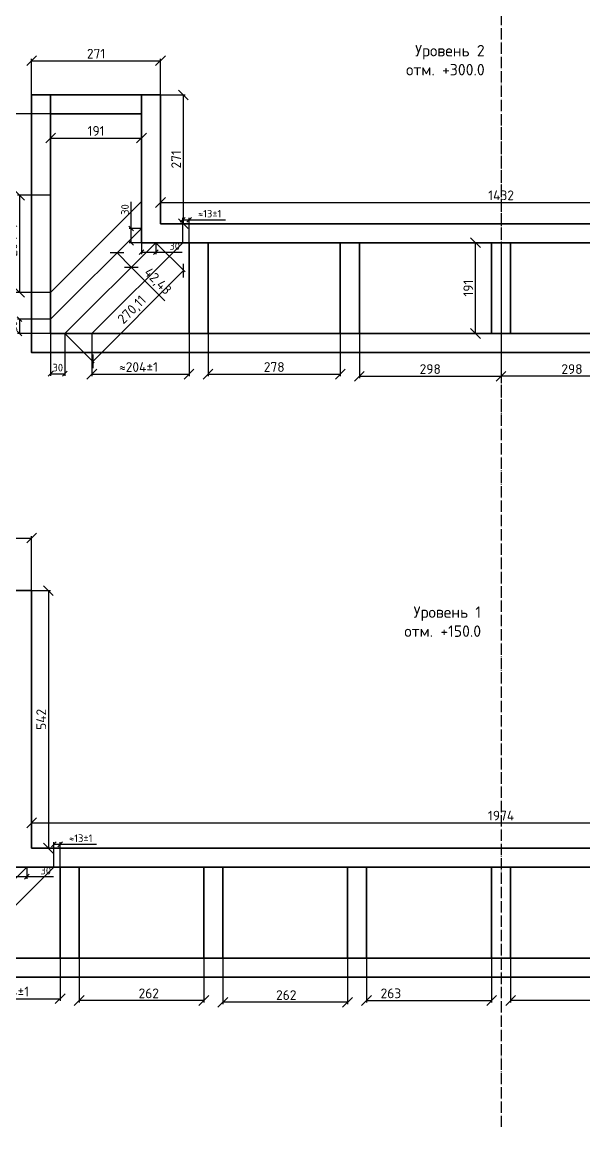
# Model space of a CAD drawing. Header units: millimetres. Extents: x 63961 to 279437, y 165795 to 374915.
# Drawn here: x 123881 to 125062, y 171298 to 173622 of the extents above; entities that cross this region are included whole.
import ezdxf

# ---------------------------------------------------------------- set-up
doc = ezdxf.new("R2010")
doc.units = ezdxf.units.MM
doc.linetypes.add('ACAD_ISO03W100', pattern=[30, 12, -18])
doc.linetypes.add('ACAD_ISO04W100', pattern=[30, 24, -3, 0, -3])
doc.layers.add('Оси', color=120, linetype='ACAD_ISO04W100')
doc.layers.add('Ступень СМ305 Невидимая', color=52, linetype='ACAD_ISO03W100')
doc.layers.add('Профиль 40x40', color=220, linetype='Continuous', lineweight=35)
doc.layers.add('Размеры', color=150, linetype='Continuous', lineweight=0)
doc.styles.get("Standard").update_dxf_attribs({"font": 'isocpeur.ttf'})
doc.dimstyles.new('Копия Аннотативный', dxfattribs={"dimscale": 0, "dimtxt": 20.5, "dimasz": 20.5, "dimexe": 4.25, "dimexo": 0.625, "dimgap": 4.625, "dimtad": 1, "dimtxsty": 'Standard', "dimblk": 'OBLIQUE', "dimcen": 20.5, "dimclrd": 256, "dimclrt": 256, "dimadec": 0, "dimazin": 0, "dimtfac": 1, "dimtmove": 0, "dimatfit": 3, "dimfxl": 1, "dimtfillclr": 4, "dimarcsym": 0})

# ---------------------------------------------------------------- blocks, each defined once
blk = doc.blocks.new('_Oblique')
at = {"color": 0, "linetype": 'ByBlock', "lineweight": -2}
blk.add_line((-0.5, -0.5), (0.5, 0.5), dxfattribs=at)
blk = doc.blocks.new('*D362')
at = {"layer": 'Defpoints', "color": 0, "transparency": 16777216}
for p in [(123901.1, 172536.7), (123630.1, 172426.2), (123901.1, 172426.2)]:
    blk.add_point(p, dxfattribs=at)
at = {"layer": 'Размеры', "color": 0, "lineweight": -2, "transparency": 16777216}
for p, q in [((123630.1, 172426.8), (123630.1, 172540.9)), ((123901.1, 172426.8), (123901.1, 172540.9))]:
    blk.add_line(p, q, dxfattribs=at)
at = {"layer": 'Размеры', "lineweight": -2, "transparency": 16777216}
blk.add_line((123630.1, 172536.7), (123901.1, 172536.7), dxfattribs=at)
at = {"layer": 'Размеры', "lineweight": -2, "transparency": 16777216, "xscale": 20.5, "yscale": 20.5, "zscale": 20.5, "rotation": 180}
blk.add_blockref('_Oblique', (123630.1, 172536.7), dxfattribs=at)
at = {"layer": 'Размеры', "lineweight": -2, "transparency": 16777216, "xscale": 20.5, "yscale": 20.5, "zscale": 20.5}
blk.add_blockref('_Oblique', (123901.1, 172536.7), dxfattribs=at)
at = {"layer": 'Размеры', "transparency": 16777216, "insert": (123765.6, 172551.6), "char_height": 20.5, "attachment_point": 5}
blk.add_mtext('271', dxfattribs=at)
blk = doc.blocks.new('*D363')
at = {"layer": 'Defpoints', "color": 0, "transparency": 16777216}
for p in [(123630.1, 172426.2), (123543.2, 171653.2), (124888.1, 171653.2)]:
    blk.add_point(p, dxfattribs=at)
at = {"layer": 'Размеры', "color": 0, "lineweight": -2, "transparency": 16777216}
for p, q in [((123629.5, 172426.2), (123539, 172426.2)), ((124887.5, 171653.2), (123539, 171653.2))]:
    blk.add_line(p, q, dxfattribs=at)
at = {"layer": 'Размеры', "lineweight": -2, "transparency": 16777216}
blk.add_line((123543.2, 172426.2), (123543.2, 171653.2), dxfattribs=at)
at = {"layer": 'Размеры', "lineweight": -2, "transparency": 16777216, "xscale": 20.5, "yscale": 20.5, "zscale": 20.5}
for p, rotation in [((123543.2, 172426.2), 90), ((123543.2, 171653.2), 270)]:
    blk.add_blockref('_Oblique', p, dxfattribs=dict(at, rotation=rotation))
at = {"layer": 'Размеры', "transparency": 16777216, "insert": (123528.1, 172039.7), "char_height": 20.5, "attachment_point": 5, "rotation": 90}
blk.add_mtext('773', dxfattribs=at)
blk = doc.blocks.new('*D364')
at = {"layer": 'Defpoints', "color": 0, "transparency": 16777216}
for p in [(124605.1, 171653.2), (124868.1, 171653.2), (124868.1, 171563.8)]:
    blk.add_point(p, dxfattribs=at)
at = {"layer": 'Размеры', "color": 0, "lineweight": -2, "transparency": 16777216}
for p, q in [((124605.1, 171652.6), (124605.1, 171559.6)), ((124868.1, 171652.6), (124868.1, 171559.6))]:
    blk.add_line(p, q, dxfattribs=at)
at = {"layer": 'Размеры', "lineweight": -2, "transparency": 16777216}
blk.add_line((124605.1, 171563.8), (124868.1, 171563.8), dxfattribs=at)
at = {"layer": 'Размеры', "lineweight": -2, "transparency": 16777216, "xscale": 20.5, "yscale": 20.5, "zscale": 20.5, "rotation": 180}
blk.add_blockref('_Oblique', (124605.1, 171563.8), dxfattribs=at)
at = {"layer": 'Размеры', "lineweight": -2, "transparency": 16777216, "xscale": 20.5, "yscale": 20.5, "zscale": 20.5}
blk.add_blockref('_Oblique', (124868.1, 171563.8), dxfattribs=at)
at = {"layer": 'Размеры', "transparency": 16777216, "insert": (124656.4, 171578.9), "char_height": 20.5, "attachment_point": 5}
blk.add_mtext('263', dxfattribs=at)
blk = doc.blocks.new('*D365')
at = {"layer": 'Defpoints', "color": 0, "transparency": 16777216}
for p in [(124303.1, 171653.2), (124565.1, 171653.2), (124303.1, 171560.1)]:
    blk.add_point(p, dxfattribs=at)
at = {"layer": 'Размеры', "color": 0, "lineweight": -2, "transparency": 16777216}
for p, q in [((124303.1, 171652.6), (124303.1, 171555.8)), ((124565.1, 171652.6), (124565.1, 171555.8))]:
    blk.add_line(p, q, dxfattribs=at)
at = {"layer": 'Размеры', "lineweight": -2, "transparency": 16777216}
blk.add_line((124565.1, 171560.1), (124303.1, 171560.1), dxfattribs=at)
at = {"layer": 'Размеры', "lineweight": -2, "transparency": 16777216, "xscale": 20.5, "yscale": 20.5, "zscale": 20.5, "rotation": 180}
blk.add_blockref('_Oblique', (124303.1, 171560.1), dxfattribs=at)
at = {"layer": 'Размеры', "lineweight": -2, "transparency": 16777216, "xscale": 20.5, "yscale": 20.5, "zscale": 20.5}
blk.add_blockref('_Oblique', (124565.1, 171560.1), dxfattribs=at)
at = {"layer": 'Размеры', "transparency": 16777216, "insert": (124436.4, 171575.2), "char_height": 20.5, "attachment_point": 5}
blk.add_mtext('262', dxfattribs=at)
blk = doc.blocks.new('*D366')
at = {"layer": 'Defpoints', "color": 0, "transparency": 16777216}
for p in [(124001.1, 171653.2), (124263.1, 171653.2), (124001.1, 171563.8)]:
    blk.add_point(p, dxfattribs=at)
at = {"layer": 'Размеры', "color": 0, "lineweight": -2, "transparency": 16777216}
for p, q in [((124001.1, 171652.6), (124001.1, 171559.6)), ((124263.1, 171652.6), (124263.1, 171559.6))]:
    blk.add_line(p, q, dxfattribs=at)
at = {"layer": 'Размеры', "lineweight": -2, "transparency": 16777216}
blk.add_line((124263.1, 171563.8), (124001.1, 171563.8), dxfattribs=at)
at = {"layer": 'Размеры', "lineweight": -2, "transparency": 16777216, "xscale": 20.5, "yscale": 20.5, "zscale": 20.5, "rotation": 180}
blk.add_blockref('_Oblique', (124001.1, 171563.8), dxfattribs=at)
at = {"layer": 'Размеры', "lineweight": -2, "transparency": 16777216, "xscale": 20.5, "yscale": 20.5, "zscale": 20.5}
blk.add_blockref('_Oblique', (124263.1, 171563.8), dxfattribs=at)
at = {"layer": 'Размеры', "transparency": 16777216, "insert": (124147.4, 171578.9), "char_height": 20.5, "attachment_point": 5}
blk.add_mtext('262', dxfattribs=at)
blk = doc.blocks.new('*D371')
at = {"layer": 'Defpoints', "color": 0, "transparency": 16777216}
for p in [(123961.1, 171892.4), (123947.7, 171844.2), (123961.1, 171844.2)]:
    blk.add_point(p, dxfattribs=at)
at = {"layer": 'Размеры', "color": 0, "lineweight": -2, "transparency": 16777216}
for p, q in [((123947.7, 171844.8), (123947.7, 171896.6)), ((123961.1, 171844.8), (123961.1, 171896.6))]:
    blk.add_line(p, q, dxfattribs=at)
at = {"layer": 'Размеры', "lineweight": -2, "transparency": 16777216}
for p, q in [((123947.7, 171892.4), (123961.1, 171892.4)), ((123961.1, 171892.4), (124037.5, 171892.4))]:
    blk.add_line(p, q, dxfattribs=at)
at = {"layer": 'Размеры', "lineweight": -2, "transparency": 16777216, "xscale": 10, "yscale": 10, "zscale": 10, "rotation": 180}
blk.add_blockref('_Oblique', (123947.7, 171892.4), dxfattribs=at)
at = {"layer": 'Размеры', "lineweight": -2, "transparency": 16777216, "xscale": 10, "yscale": 10, "zscale": 10}
blk.add_blockref('_Oblique', (123961.1, 171892.4), dxfattribs=at)
at = {"layer": 'Размеры', "transparency": 16777216, "insert": (124004.3, 171905.2), "char_height": 16, "attachment_point": 5}
blk.add_mtext('≈13%%P1', dxfattribs=at)
blk = doc.blocks.new('*D372')
at = {"layer": 'Defpoints', "color": 0, "transparency": 16777216}
for p in [(123756.7, 171653.2), (123961.1, 171653.2), (123961.1, 171567.6)]:
    blk.add_point(p, dxfattribs=at)
at = {"layer": 'Размеры', "color": 0, "lineweight": -2, "transparency": 16777216}
for p, q in [((123756.7, 171652.6), (123756.7, 171563.3)), ((123961.1, 171652.6), (123961.1, 171563.3))]:
    blk.add_line(p, q, dxfattribs=at)
at = {"layer": 'Размеры', "lineweight": -2, "transparency": 16777216}
blk.add_line((123756.7, 171567.6), (123961.1, 171567.6), dxfattribs=at)
at = {"layer": 'Размеры', "lineweight": -2, "transparency": 16777216, "xscale": 20.5, "yscale": 20.5, "zscale": 20.5, "rotation": 180}
blk.add_blockref('_Oblique', (123756.7, 171567.6), dxfattribs=at)
at = {"layer": 'Размеры', "lineweight": -2, "transparency": 16777216, "xscale": 20.5, "yscale": 20.5, "zscale": 20.5}
blk.add_blockref('_Oblique', (123961.1, 171567.6), dxfattribs=at)
at = {"layer": 'Размеры', "transparency": 16777216, "insert": (123854.8, 171582.7), "char_height": 20.5, "attachment_point": 5}
blk.add_mtext('≈204%%P1', dxfattribs=at)
blk = doc.blocks.new('*D373')
at = {"layer": 'Defpoints', "color": 0, "transparency": 16777216}
for p in [(123861.1, 171844.2), (123891.1, 171844.2), (123891.1, 171824.4)]:
    blk.add_point(p, dxfattribs=at)
at = {"layer": 'Размеры', "color": 0, "lineweight": -2, "transparency": 16777216}
for p, q in [((123861.1, 171843.6), (123861.1, 171820.1)), ((123891.1, 171843.6), (123891.1, 171820.1))]:
    blk.add_line(p, q, dxfattribs=at)
at = {"layer": 'Размеры', "lineweight": -2, "transparency": 16777216}
for p, q in [((123861.1, 171824.4), (123891.1, 171824.4)), ((123891.1, 171824.4), (123946.9, 171824.4))]:
    blk.add_line(p, q, dxfattribs=at)
at = {"layer": 'Размеры', "lineweight": -2, "transparency": 16777216, "xscale": 10, "yscale": 10, "zscale": 10, "rotation": 180}
blk.add_blockref('_Oblique', (123861.1, 171824.4), dxfattribs=at)
at = {"layer": 'Размеры', "lineweight": -2, "transparency": 16777216, "xscale": 10, "yscale": 10, "zscale": 10}
blk.add_blockref('_Oblique', (123891.1, 171824.4), dxfattribs=at)
at = {"layer": 'Размеры', "transparency": 16777216, "insert": (123930.9, 171837.2), "char_height": 16, "attachment_point": 5}
blk.add_mtext('30', dxfattribs=at)
blk = doc.blocks.new('*D375')
at = {"layer": 'Defpoints', "color": 0, "transparency": 16777216}
for p in [(123901.1, 172426.2), (123901.1, 171884.2), (123936.4, 171884.2)]:
    blk.add_point(p, dxfattribs=at)
at = {"layer": 'Размеры', "color": 0, "lineweight": -2, "transparency": 16777216}
for p, q in [((123901.7, 172426.2), (123940.6, 172426.2)), ((123901.7, 171884.2), (123940.6, 171884.2))]:
    blk.add_line(p, q, dxfattribs=at)
at = {"layer": 'Размеры', "lineweight": -2, "transparency": 16777216}
blk.add_line((123936.4, 172426.2), (123936.4, 171884.2), dxfattribs=at)
at = {"layer": 'Размеры', "lineweight": -2, "transparency": 16777216, "xscale": 20.5, "yscale": 20.5, "zscale": 20.5}
for p, rotation in [((123936.4, 172426.2), 90), ((123936.4, 171884.2), 270)]:
    blk.add_blockref('_Oblique', p, dxfattribs=dict(at, rotation=rotation))
at = {"layer": 'Размеры', "transparency": 16777216, "insert": (123921.3, 172155.2), "char_height": 20.5, "attachment_point": 5, "rotation": 90}
blk.add_mtext('542', dxfattribs=at)
blk = doc.blocks.new('*D378')
at = {"layer": 'Defpoints', "color": 0, "transparency": 16777216}
for p in [(124172.1, 173540.6), (123901.1, 173468.9), (124172.1, 173468.9)]:
    blk.add_point(p, dxfattribs=at)
at = {"layer": 'Размеры', "color": 0, "lineweight": -2, "transparency": 16777216}
for p, q in [((123901.1, 173469.6), (123901.1, 173544.9)), ((124172.1, 173469.6), (124172.1, 173544.9))]:
    blk.add_line(p, q, dxfattribs=at)
at = {"layer": 'Размеры', "lineweight": -2, "transparency": 16777216}
blk.add_line((123901.1, 173540.6), (124172.1, 173540.6), dxfattribs=at)
at = {"layer": 'Размеры', "lineweight": -2, "transparency": 16777216, "xscale": 20.5, "yscale": 20.5, "zscale": 20.5, "rotation": 180}
blk.add_blockref('_Oblique', (123901.1, 173540.6), dxfattribs=at)
at = {"layer": 'Размеры', "lineweight": -2, "transparency": 16777216, "xscale": 20.5, "yscale": 20.5, "zscale": 20.5}
blk.add_blockref('_Oblique', (124172.1, 173540.6), dxfattribs=at)
at = {"layer": 'Размеры', "transparency": 16777216, "insert": (124036.6, 173555.5), "char_height": 20.5, "attachment_point": 5}
blk.add_mtext('271', dxfattribs=at)
blk = doc.blocks.new('*D379')
at = {"layer": 'Defpoints', "color": 0, "transparency": 16777216}
for p in [(124172.1, 173468.9), (124172.1, 173197.9), (124219.9, 173197.9)]:
    blk.add_point(p, dxfattribs=at)
at = {"layer": 'Размеры', "color": 0, "lineweight": -2, "transparency": 16777216}
for p, q in [((124172.7, 173468.9), (124224.1, 173468.9)), ((124172.7, 173197.9), (124224.1, 173197.9))]:
    blk.add_line(p, q, dxfattribs=at)
at = {"layer": 'Размеры', "lineweight": -2, "transparency": 16777216}
blk.add_line((124219.9, 173468.9), (124219.9, 173197.9), dxfattribs=at)
at = {"layer": 'Размеры', "lineweight": -2, "transparency": 16777216, "xscale": 20.5, "yscale": 20.5, "zscale": 20.5}
for p, rotation in [((124219.9, 173468.9), 90), ((124219.9, 173197.9), 270)]:
    blk.add_blockref('_Oblique', p, dxfattribs=dict(at, rotation=rotation))
at = {"layer": 'Размеры', "transparency": 16777216, "insert": (124205, 173333.4), "char_height": 20.5, "attachment_point": 5, "rotation": 90}
blk.add_mtext('271', dxfattribs=at)
blk = doc.blocks.new('*D380')
at = {"layer": 'Defpoints', "color": 0, "transparency": 16777216}
for p in [(123941.1, 173257.9), (123875.7, 173053.5), (123941.1, 173053.5)]:
    blk.add_point(p, dxfattribs=at)
at = {"layer": 'Размеры', "color": 0, "lineweight": -2, "transparency": 16777216}
for p, q in [((123940.5, 173257.9), (123871.5, 173257.9)), ((123940.5, 173053.5), (123871.5, 173053.5))]:
    blk.add_line(p, q, dxfattribs=at)
at = {"layer": 'Размеры', "lineweight": -2, "transparency": 16777216}
blk.add_line((123875.7, 173257.9), (123875.7, 173053.5), dxfattribs=at)
at = {"layer": 'Размеры', "lineweight": -2, "transparency": 16777216, "xscale": 20.5, "yscale": 20.5, "zscale": 20.5}
for p, rotation in [((123875.7, 173257.9), 90), ((123875.7, 173053.5), 270)]:
    blk.add_blockref('_Oblique', p, dxfattribs=dict(at, rotation=rotation))
at = {"layer": 'Размеры', "transparency": 16777216, "insert": (123860.6, 173155.7), "char_height": 20.5, "attachment_point": 5, "rotation": 90}
blk.add_mtext('≈204%%P1', dxfattribs=at)
blk = doc.blocks.new('*D381')
at = {"layer": 'Defpoints', "color": 0, "transparency": 16777216}
for p in [(124232.1, 173206.1), (124218.7, 173157.9), (124232.1, 173157.9)]:
    blk.add_point(p, dxfattribs=at)
at = {"layer": 'Размеры', "color": 0, "lineweight": -2, "transparency": 16777216}
for p, q in [((124218.7, 173158.6), (124218.7, 173210.3)), ((124232.1, 173158.6), (124232.1, 173210.3))]:
    blk.add_line(p, q, dxfattribs=at)
at = {"layer": 'Размеры', "lineweight": -2, "transparency": 16777216}
for p, q in [((124218.7, 173206.1), (124232.1, 173206.1)), ((124232.1, 173206.1), (124308.5, 173206.1))]:
    blk.add_line(p, q, dxfattribs=at)
at = {"layer": 'Размеры', "lineweight": -2, "transparency": 16777216, "xscale": 10, "yscale": 10, "zscale": 10, "rotation": 180}
blk.add_blockref('_Oblique', (124218.7, 173206.1), dxfattribs=at)
at = {"layer": 'Размеры', "lineweight": -2, "transparency": 16777216, "xscale": 10, "yscale": 10, "zscale": 10}
blk.add_blockref('_Oblique', (124232.1, 173206.1), dxfattribs=at)
at = {"layer": 'Размеры', "transparency": 16777216, "insert": (124275.3, 173218.9), "char_height": 16, "attachment_point": 5}
blk.add_mtext('≈13%%P1', dxfattribs=at)
blk = doc.blocks.new('*D382')
at = {"layer": 'Defpoints', "color": 0, "transparency": 16777216}
for p in [(124027.7, 172966.9), (124232.1, 172966.9), (124232.1, 172881.3)]:
    blk.add_point(p, dxfattribs=at)
at = {"layer": 'Размеры', "color": 0, "lineweight": -2, "transparency": 16777216}
for p, q in [((124027.7, 172966.3), (124027.7, 172877)), ((124232.1, 172966.3), (124232.1, 172877))]:
    blk.add_line(p, q, dxfattribs=at)
at = {"layer": 'Размеры', "lineweight": -2, "transparency": 16777216}
blk.add_line((124027.7, 172881.3), (124232.1, 172881.3), dxfattribs=at)
at = {"layer": 'Размеры', "lineweight": -2, "transparency": 16777216, "xscale": 20.5, "yscale": 20.5, "zscale": 20.5, "rotation": 180}
blk.add_blockref('_Oblique', (124027.7, 172881.3), dxfattribs=at)
at = {"layer": 'Размеры', "lineweight": -2, "transparency": 16777216, "xscale": 20.5, "yscale": 20.5, "zscale": 20.5}
blk.add_blockref('_Oblique', (124232.1, 172881.3), dxfattribs=at)
at = {"layer": 'Размеры', "transparency": 16777216, "insert": (124125.8, 172896.4), "char_height": 20.5, "attachment_point": 5}
blk.add_mtext('≈204%%P1', dxfattribs=at)
blk = doc.blocks.new('*D383')
at = {"layer": 'Defpoints', "color": 0, "transparency": 16777216}
for p in [(124132.1, 173157.9), (124162.1, 173157.9), (124162.1, 173138.1)]:
    blk.add_point(p, dxfattribs=at)
at = {"layer": 'Размеры', "color": 0, "lineweight": -2, "transparency": 16777216}
for p, q in [((124132.1, 173157.3), (124132.1, 173133.8)), ((124162.1, 173157.3), (124162.1, 173133.8))]:
    blk.add_line(p, q, dxfattribs=at)
at = {"layer": 'Размеры', "lineweight": -2, "transparency": 16777216}
for p, q in [((124132.1, 173138.1), (124162.1, 173138.1)), ((124162.1, 173138.1), (124217.9, 173138.1))]:
    blk.add_line(p, q, dxfattribs=at)
at = {"layer": 'Размеры', "lineweight": -2, "transparency": 16777216, "xscale": 10, "yscale": 10, "zscale": 10, "rotation": 180}
blk.add_blockref('_Oblique', (124132.1, 173138.1), dxfattribs=at)
at = {"layer": 'Размеры', "lineweight": -2, "transparency": 16777216, "xscale": 10, "yscale": 10, "zscale": 10}
blk.add_blockref('_Oblique', (124162.1, 173138.1), dxfattribs=at)
at = {"layer": 'Размеры', "transparency": 16777216, "insert": (124201.9, 173150.9), "char_height": 16, "attachment_point": 5}
blk.add_mtext('30', dxfattribs=at)
blk = doc.blocks.new('*D384')
at = {"layer": 'Defpoints', "color": 0, "transparency": 16777216}
for p in [(124132.1, 173187.9), (124110.2, 173157.9), (124132.1, 173157.9)]:
    blk.add_point(p, dxfattribs=at)
at = {"layer": 'Размеры', "lineweight": -2, "transparency": 16777216}
for p, q in [((124110.2, 173187.9), (124110.2, 173243.7)), ((124110.2, 173157.9), (124110.2, 173187.9))]:
    blk.add_line(p, q, dxfattribs=at)
at = {"layer": 'Размеры', "color": 0, "lineweight": -2, "transparency": 16777216}
for p, q in [((124131.5, 173187.9), (124106, 173187.9)), ((124131.5, 173157.9), (124106, 173157.9))]:
    blk.add_line(p, q, dxfattribs=at)
at = {"layer": 'Размеры', "lineweight": -2, "transparency": 16777216, "xscale": 10, "yscale": 10, "zscale": 10}
for p, rotation in [((124110.2, 173187.9), 90), ((124110.2, 173157.9), 270)]:
    blk.add_blockref('_Oblique', p, dxfattribs=dict(at, rotation=rotation))
at = {"layer": 'Размеры', "transparency": 16777216, "insert": (124097.4, 173227.7), "char_height": 16, "attachment_point": 5, "rotation": 90}
blk.add_mtext('30', dxfattribs=at)
blk = doc.blocks.new('*D385')
at = {"layer": 'Defpoints', "color": 0, "transparency": 16777216}
for p in [(123941.1, 172996.9), (123875.6, 172966.9), (123941.1, 172966.9)]:
    blk.add_point(p, dxfattribs=at)
at = {"layer": 'Размеры', "color": 0, "lineweight": -2, "transparency": 16777216}
for p, q in [((123940.5, 172996.9), (123871.4, 172996.9)), ((123940.5, 172966.9), (123871.4, 172966.9))]:
    blk.add_line(p, q, dxfattribs=at)
at = {"layer": 'Размеры', "lineweight": -2, "transparency": 16777216}
blk.add_line((123875.6, 172996.9), (123875.6, 172966.9), dxfattribs=at)
at = {"layer": 'Размеры', "lineweight": -2, "transparency": 16777216, "xscale": 10, "yscale": 10, "zscale": 10}
for p, rotation in [((123875.6, 172996.9), 90), ((123875.6, 172966.9), 270)]:
    blk.add_blockref('_Oblique', p, dxfattribs=dict(at, rotation=rotation))
at = {"layer": 'Размеры', "transparency": 16777216, "insert": (123862.8, 172981.9), "char_height": 16, "attachment_point": 5, "rotation": 90}
blk.add_mtext('30', dxfattribs=at)
blk = doc.blocks.new('*D386')
at = {"layer": 'Defpoints', "color": 0, "transparency": 16777216}
for p in [(123941.1, 172966.9), (123971.1, 172966.9), (123971.1, 172882.4)]:
    blk.add_point(p, dxfattribs=at)
at = {"layer": 'Размеры', "color": 0, "lineweight": -2, "transparency": 16777216}
for p, q in [((123941.1, 172966.3), (123941.1, 172878.2)), ((123971.1, 172966.3), (123971.1, 172878.2))]:
    blk.add_line(p, q, dxfattribs=at)
at = {"layer": 'Размеры', "lineweight": -2, "transparency": 16777216}
blk.add_line((123941.1, 172882.4), (123971.1, 172882.4), dxfattribs=at)
at = {"layer": 'Размеры', "lineweight": -2, "transparency": 16777216, "xscale": 10, "yscale": 10, "zscale": 10, "rotation": 180}
blk.add_blockref('_Oblique', (123941.1, 172882.4), dxfattribs=at)
at = {"layer": 'Размеры', "lineweight": -2, "transparency": 16777216, "xscale": 10, "yscale": 10, "zscale": 10}
blk.add_blockref('_Oblique', (123971.1, 172882.4), dxfattribs=at)
at = {"layer": 'Размеры', "transparency": 16777216, "insert": (123956.1, 172895.2), "char_height": 16, "attachment_point": 5}
blk.add_mtext('30', dxfattribs=at)
blk = doc.blocks.new('*D387')
at = {"layer": 'Defpoints', "color": 0, "transparency": 16777216}
for p in [(123941.1, 173428.9), (123828.4, 173053.5), (123941.1, 173053.5)]:
    blk.add_point(p, dxfattribs=at)
at = {"layer": 'Размеры', "color": 0, "lineweight": -2, "transparency": 16777216}
for p, q in [((123940.5, 173428.9), (123824.2, 173428.9)), ((123940.5, 173053.5), (123824.2, 173053.5))]:
    blk.add_line(p, q, dxfattribs=at)
at = {"layer": 'Размеры', "lineweight": -2, "transparency": 16777216}
blk.add_line((123828.4, 173428.9), (123828.4, 173053.5), dxfattribs=at)
at = {"layer": 'Размеры', "lineweight": -2, "transparency": 16777216, "xscale": 20.5, "yscale": 20.5, "zscale": 20.5}
for p, rotation in [((123828.4, 173428.9), 90), ((123828.4, 173053.5), 270)]:
    blk.add_blockref('_Oblique', p, dxfattribs=dict(at, rotation=rotation))
at = {"layer": 'Размеры', "transparency": 16777216, "insert": (123813.3, 173241.2), "char_height": 20.5, "attachment_point": 5, "rotation": 90}
blk.add_mtext('≈375%%P1', dxfattribs=at)
blk = doc.blocks.new('*D388')
at = {"layer": 'Defpoints', "color": 0, "transparency": 16777216}
for p in [(123941.1, 173428.9), (124132.1, 173428.9), (124132.1, 173378)]:
    blk.add_point(p, dxfattribs=at)
at = {"layer": 'Размеры', "color": 0, "lineweight": -2, "transparency": 16777216}
for p, q in [((123941.1, 173428.3), (123941.1, 173373.7)), ((124132.1, 173428.3), (124132.1, 173373.7))]:
    blk.add_line(p, q, dxfattribs=at)
at = {"layer": 'Размеры', "lineweight": -2, "transparency": 16777216}
blk.add_line((123941.1, 173378), (124132.1, 173378), dxfattribs=at)
at = {"layer": 'Размеры', "lineweight": -2, "transparency": 16777216, "xscale": 20.5, "yscale": 20.5, "zscale": 20.5, "rotation": 180}
blk.add_blockref('_Oblique', (123941.1, 173378), dxfattribs=at)
at = {"layer": 'Размеры', "lineweight": -2, "transparency": 16777216, "xscale": 20.5, "yscale": 20.5, "zscale": 20.5}
blk.add_blockref('_Oblique', (124132.1, 173378), dxfattribs=at)
at = {"layer": 'Размеры', "transparency": 16777216, "insert": (124036.6, 173393.1), "char_height": 20.5, "attachment_point": 5}
blk.add_mtext('191', dxfattribs=at)
blk = doc.blocks.new('*D389')
at = {"layer": 'Defpoints', "color": 0, "transparency": 16777216}
for p in [(124272.1, 172966.9), (124550.1, 172966.9), (124550.1, 172881.3)]:
    blk.add_point(p, dxfattribs=at)
at = {"layer": 'Размеры', "color": 0, "lineweight": -2, "transparency": 16777216}
for p, q in [((124272.1, 172966.3), (124272.1, 172877)), ((124550.1, 172966.3), (124550.1, 172877))]:
    blk.add_line(p, q, dxfattribs=at)
at = {"layer": 'Размеры', "lineweight": -2, "transparency": 16777216}
blk.add_line((124272.1, 172881.3), (124550.1, 172881.3), dxfattribs=at)
at = {"layer": 'Размеры', "lineweight": -2, "transparency": 16777216, "xscale": 20.5, "yscale": 20.5, "zscale": 20.5, "rotation": 180}
blk.add_blockref('_Oblique', (124272.1, 172881.3), dxfattribs=at)
at = {"layer": 'Размеры', "lineweight": -2, "transparency": 16777216, "xscale": 20.5, "yscale": 20.5, "zscale": 20.5}
blk.add_blockref('_Oblique', (124550.1, 172881.3), dxfattribs=at)
at = {"layer": 'Размеры', "transparency": 16777216, "insert": (124411.1, 172896.4), "char_height": 20.5, "attachment_point": 5}
blk.add_mtext('278', dxfattribs=at)
blk = doc.blocks.new('*D390')
at = {"layer": 'Defpoints', "color": 0, "transparency": 16777216}
for p in [(124888.1, 173157.9), (124590.1, 172966.9), (124888.1, 172877)]:
    blk.add_point(p, dxfattribs=at)
at = {"layer": 'Размеры', "color": 0, "lineweight": -2, "transparency": 16777216}
for p, q in [((124888.1, 173157.3), (124888.1, 172872.8)), ((124590.1, 172966.3), (124590.1, 172872.8))]:
    blk.add_line(p, q, dxfattribs=at)
at = {"layer": 'Размеры', "lineweight": -2, "transparency": 16777216}
blk.add_line((124590.1, 172877), (124888.1, 172877), dxfattribs=at)
at = {"layer": 'Размеры', "lineweight": -2, "transparency": 16777216, "xscale": 20.5, "yscale": 20.5, "zscale": 20.5, "rotation": 180}
blk.add_blockref('_Oblique', (124590.1, 172877), dxfattribs=at)
at = {"layer": 'Размеры', "lineweight": -2, "transparency": 16777216, "xscale": 20.5, "yscale": 20.5, "zscale": 20.5}
blk.add_blockref('_Oblique', (124888.1, 172877), dxfattribs=at)
at = {"layer": 'Размеры', "transparency": 16777216, "insert": (124739.1, 172892.1), "char_height": 20.5, "attachment_point": 5}
blk.add_mtext('298', dxfattribs=at)
blk = doc.blocks.new('*D391')
at = {"layer": 'Defpoints', "color": 0, "transparency": 16777216}
for p in [(124834.3, 173157.9), (124888.1, 173157.9), (124888.1, 172966.9)]:
    blk.add_point(p, dxfattribs=at)
at = {"layer": 'Размеры', "color": 0, "lineweight": -2, "transparency": 16777216}
for p, q in [((124887.5, 173157.9), (124830.1, 173157.9)), ((124887.5, 172966.9), (124830.1, 172966.9))]:
    blk.add_line(p, q, dxfattribs=at)
at = {"layer": 'Размеры', "lineweight": -2, "transparency": 16777216}
blk.add_line((124834.3, 172966.9), (124834.3, 173157.9), dxfattribs=at)
at = {"layer": 'Размеры', "lineweight": -2, "transparency": 16777216, "xscale": 20.5, "yscale": 20.5, "zscale": 20.5}
for p, rotation in [((124834.3, 173157.9), 90), ((124834.3, 172966.9), 270)]:
    blk.add_blockref('_Oblique', p, dxfattribs=dict(at, rotation=rotation))
at = {"layer": 'Размеры', "transparency": 16777216, "insert": (124819.2, 173062.4), "char_height": 20.5, "attachment_point": 5, "rotation": 90}
blk.add_mtext('191', dxfattribs=at)
blk = doc.blocks.new('*D354')
at = {"layer": 'Defpoints', "color": 0, "transparency": 16777216}
for p in [(124888.1, 173157.9), (125186.1, 172966.9), (124888.1, 172877)]:
    blk.add_point(p, dxfattribs=at)
at = {"layer": 'Размеры', "color": 0, "lineweight": -2, "transparency": 16777216}
for p, q in [((124888.1, 173157.3), (124888.1, 172872.8)), ((125186.1, 172966.3), (125186.1, 172872.8))]:
    blk.add_line(p, q, dxfattribs=at)
at = {"layer": 'Размеры', "lineweight": -2, "transparency": 16777216}
blk.add_line((125186.1, 172877), (124888.1, 172877), dxfattribs=at)
at = {"layer": 'Размеры', "lineweight": -2, "transparency": 16777216, "xscale": 20.5, "yscale": 20.5, "zscale": 20.5, "rotation": 180}
blk.add_blockref('_Oblique', (124888.1, 172877), dxfattribs=at)
at = {"layer": 'Размеры', "lineweight": -2, "transparency": 16777216, "xscale": 20.5, "yscale": 20.5, "zscale": 20.5}
blk.add_blockref('_Oblique', (125186.1, 172877), dxfattribs=at)
at = {"layer": 'Размеры', "transparency": 16777216, "insert": (125037.1, 172892.1), "char_height": 20.5, "attachment_point": 5}
blk.add_mtext('298', dxfattribs=at)
blk = doc.blocks.new('*D521')
at = {"layer": 'Defpoints', "color": 0, "transparency": 16777216}
for p in [(126146.1, 172426.2), (124888.1, 171653.2), (126233, 171653.2)]:
    blk.add_point(p, dxfattribs=at)
at = {"layer": 'Размеры', "color": 0, "lineweight": -2, "transparency": 16777216}
for p, q in [((126146.7, 172426.2), (126237.2, 172426.2)), ((124888.7, 171653.2), (126237.2, 171653.2))]:
    blk.add_line(p, q, dxfattribs=at)
at = {"layer": 'Размеры', "lineweight": -2, "transparency": 16777216}
blk.add_line((126233, 172426.2), (126233, 171653.2), dxfattribs=at)
at = {"layer": 'Размеры', "lineweight": -2, "transparency": 16777216, "xscale": 20.5, "yscale": 20.5, "zscale": 20.5}
for p, rotation in [((126233, 172426.2), 90), ((126233, 171653.2), 270)]:
    blk.add_blockref('_Oblique', p, dxfattribs=dict(at, rotation=rotation))
at = {"layer": 'Размеры', "transparency": 16777216, "insert": (126217.9, 172039.7), "char_height": 20.5, "attachment_point": 5, "rotation": 90}
blk.add_mtext('773', dxfattribs=at)
blk = doc.blocks.new('*D522')
at = {"layer": 'Defpoints', "color": 0, "transparency": 16777216}
for p in [(124908.1, 171653.2), (125171.1, 171653.2), (124908.1, 171563.8)]:
    blk.add_point(p, dxfattribs=at)
at = {"layer": 'Размеры', "color": 0, "lineweight": -2, "transparency": 16777216}
for p, q in [((124908.1, 171652.6), (124908.1, 171559.6)), ((125171.1, 171652.6), (125171.1, 171559.6))]:
    blk.add_line(p, q, dxfattribs=at)
at = {"layer": 'Размеры', "lineweight": -2, "transparency": 16777216}
blk.add_line((125171.1, 171563.8), (124908.1, 171563.8), dxfattribs=at)
at = {"layer": 'Размеры', "lineweight": -2, "transparency": 16777216, "xscale": 20.5, "yscale": 20.5, "zscale": 20.5, "rotation": 180}
blk.add_blockref('_Oblique', (124908.1, 171563.8), dxfattribs=at)
at = {"layer": 'Размеры', "lineweight": -2, "transparency": 16777216, "xscale": 20.5, "yscale": 20.5, "zscale": 20.5}
blk.add_blockref('_Oblique', (125171.1, 171563.8), dxfattribs=at)
at = {"layer": 'Размеры', "transparency": 16777216, "insert": (125119.9, 171578.9), "char_height": 20.5, "attachment_point": 5}
blk.add_mtext('263', dxfattribs=at)
blk = doc.blocks.new('*D536')
at = {"layer": 'Defpoints', "color": 0, "transparency": 16777216}
for p in [(124162.1, 173157.9), (124220.7, 173099.3), (123971.1, 172966.9)]:
    blk.add_point(p, dxfattribs=at)
at = {"layer": 'Размеры', "color": 0, "lineweight": -2, "transparency": 16777216}
for p, q in [((124162.5, 173157.5), (124223.7, 173096.3)), ((123971.5, 172966.5), (124032.7, 172905.3))]:
    blk.add_line(p, q, dxfattribs=at)
at = {"layer": 'Размеры', "lineweight": -2, "transparency": 16777216}
blk.add_line((124029.7, 172908.3), (124220.7, 173099.3), dxfattribs=at)
at = {"layer": 'Размеры', "lineweight": -2, "transparency": 16777216, "xscale": 20.5, "yscale": 20.5, "zscale": 20.5}
for p, rotation in [((124220.7, 173099.3), 44.99999999998691), ((124029.7, 172908.3), 224.9999999999869)]:
    blk.add_blockref('_Oblique', p, dxfattribs=dict(at, rotation=rotation))
at = {"layer": 'Размеры', "transparency": 16777216, "insert": (124113.2, 173015.8), "char_height": 20.5, "attachment_point": 5, "rotation": 45}
blk.add_mtext('270,11', dxfattribs=at)
blk = doc.blocks.new('*D537')
at = {"layer": 'Defpoints', "color": 0, "transparency": 16777216}
for p in [(124080.6, 173136.4), (124110.6, 173106.4), (124110.6, 173106.4)]:
    blk.add_point(p, dxfattribs=at)
at = {"layer": 'Размеры', "lineweight": -2, "transparency": 16777216}
for p, q in [((124080.6, 173136.4), (124110.6, 173106.4)), ((124110.6, 173106.4), (124181.1, 173035.8))]:
    blk.add_line(p, q, dxfattribs=at)
at = {"layer": 'Размеры', "color": 0, "lineweight": -2, "transparency": 16777216}
for p, q in [((124081, 173136.8), (124083.6, 173139.4)), ((124111, 173106.8), (124113.6, 173109.4))]:
    blk.add_line(p, q, dxfattribs=at)
at = {"layer": 'Размеры', "lineweight": -2, "transparency": 16777216, "xscale": 20.5, "yscale": 20.5, "zscale": 20.5}
for p, rotation in [((124080.6, 173136.4), 134.9999999999997), ((124110.6, 173106.4), 314.9999999999998)]:
    blk.add_blockref('_Oblique', p, dxfattribs=dict(at, rotation=rotation))
at = {"layer": 'Размеры', "transparency": 16777216, "insert": (124165.1, 173075.8), "char_height": 20.5, "attachment_point": 5, "rotation": 315}
blk.add_mtext('42,43', dxfattribs=at)
blk = doc.blocks.new('*D542')
at = {"layer": 'Defpoints', "color": 0, "transparency": 16777216}
for p in [(125875.1, 171937.6), (123901.1, 171884.2), (125875.1, 171884.2)]:
    blk.add_point(p, dxfattribs=at)
at = {"layer": 'Размеры', "color": 0, "lineweight": -2, "transparency": 16777216}
for p, q in [((123901.1, 171884.8), (123901.1, 171941.9)), ((125875.1, 171884.8), (125875.1, 171941.9))]:
    blk.add_line(p, q, dxfattribs=at)
at = {"layer": 'Размеры', "lineweight": -2, "transparency": 16777216}
blk.add_line((123901.1, 171937.6), (125875.1, 171937.6), dxfattribs=at)
at = {"layer": 'Размеры', "lineweight": -2, "transparency": 16777216, "xscale": 20.5, "yscale": 20.5, "zscale": 20.5, "rotation": 180}
blk.add_blockref('_Oblique', (123901.1, 171937.6), dxfattribs=at)
at = {"layer": 'Размеры', "lineweight": -2, "transparency": 16777216, "xscale": 20.5, "yscale": 20.5, "zscale": 20.5}
blk.add_blockref('_Oblique', (125875.1, 171937.6), dxfattribs=at)
at = {"layer": 'Размеры', "transparency": 16777216, "insert": (124888.1, 171952.7), "char_height": 20.5, "attachment_point": 5}
blk.add_mtext('1974', dxfattribs=at)
blk = doc.blocks.new('*D545')
at = {"layer": 'Defpoints', "color": 0, "transparency": 16777216}
for p in [(125604.1, 173242.5), (124172.1, 173197.9), (125604.1, 173197.9)]:
    blk.add_point(p, dxfattribs=at)
at = {"layer": 'Размеры', "color": 0, "lineweight": -2, "transparency": 16777216}
for p, q in [((124172.1, 173198.6), (124172.1, 173246.7)), ((125604.1, 173198.6), (125604.1, 173246.7))]:
    blk.add_line(p, q, dxfattribs=at)
at = {"layer": 'Размеры', "lineweight": -2, "transparency": 16777216}
blk.add_line((124172.1, 173242.5), (125604.1, 173242.5), dxfattribs=at)
at = {"layer": 'Размеры', "lineweight": -2, "transparency": 16777216, "xscale": 20.5, "yscale": 20.5, "zscale": 20.5, "rotation": 180}
blk.add_blockref('_Oblique', (124172.1, 173242.5), dxfattribs=at)
at = {"layer": 'Размеры', "lineweight": -2, "transparency": 16777216, "xscale": 20.5, "yscale": 20.5, "zscale": 20.5}
blk.add_blockref('_Oblique', (125604.1, 173242.5), dxfattribs=at)
at = {"layer": 'Размеры', "transparency": 16777216, "insert": (124888.1, 173257.6), "char_height": 20.5, "attachment_point": 5}
blk.add_mtext('1432', dxfattribs=at)

msp = doc.modelspace()

# ---------------------------------------------------------------- linework, layer by layer
at = {"layer": 'Оси'}
for p, q in [((124888.106, 175415.124), (124888.106, 171297.93)), ((124888.106, 173400.74), (124888.106, 172797.764))]:
    msp.add_line(p, q, dxfattribs=at)
at = {"layer": 'Профиль 40x40'}
for p, q in [((123941.106, 173053.497), (124132.106, 173244.497)), ((123941.106, 172996.928), (124132.106, 173187.928)), ((123971.106, 172966.928), (124162.106, 173157.928)), ((124027.674, 172966.928), (124218.674, 173157.928)), ((123901.106, 172426.223), (123861.106, 172426.223)), ((123700.106, 171653.223), (123891.106, 171844.223)), ((123756.674, 171653.223), (123947.674, 171844.223)), ((123861.106, 171844.223), (124888.106, 171844.223)), ((125915.106, 171844.223), (124888.106, 171844.223))]:
    msp.add_line(p, q, dxfattribs=at)
for points in [[(123941.106, 172926.928), (123901.106, 172926.928), (123901.106, 173468.928), (123941.106, 173468.928), (123941.106, 172966.928)], [(124172.106, 173157.928), (124132.106, 173157.928), (124132.106, 173468.928), (124172.106, 173468.928), (124172.106, 173197.928)], [(124888.106, 173157.928), (124132.106, 173157.928), (124132.106, 173197.928)], [(124172.106, 173197.928), (124888.106, 173197.928)], [(125604.106, 173197.928), (124888.106, 173197.928)], [(124888.106, 173157.928), (125644.106, 173157.928), (125644.106, 173197.928)], [(124888.106, 172966.928), (124868.106, 172966.928), (124868.106, 173157.928), (124888.106, 173157.928)], [(124888.106, 172966.928), (124908.106, 172966.928), (124908.106, 173157.928), (124888.106, 173157.928)], [(124888.106, 172926.928), (123901.106, 172926.928), (123901.106, 172966.928)], [(123941.106, 172966.928), (124888.106, 172966.928)], [(125835.106, 172966.928), (124888.106, 172966.928)], [(124888.106, 172926.928), (125875.106, 172926.928), (125875.106, 172966.928)], [(123861.106, 172386.223), (123670.106, 172386.223), (123670.106, 172426.223), (123901.106, 172426.223), (123901.106, 171884.223)], [(123901.106, 171884.223), (124888.106, 171884.223)], [(125875.106, 171884.223), (124888.106, 171884.223)], [(124888.106, 171653.223), (124868.106, 171653.223), (124868.106, 171844.223)], [(124888.106, 171653.223), (124908.106, 171653.223), (124908.106, 171844.223)], [(124888.106, 171613.223), (123630.106, 171613.223), (123630.106, 171653.223), (124888.106, 171653.223)], [(124888.106, 171613.223), (126146.106, 171613.223), (126146.106, 171653.223), (124888.106, 171653.223)]]:
    msp.add_lwpolyline(points, dxfattribs=at)
for points in [[(123941.106, 173468.928), (124132.106, 173468.928), (124132.106, 173428.928), (123941.106, 173428.928)], [(124232.106, 173157.928), (124272.106, 173157.928), (124272.106, 172966.928), (124232.106, 172966.928)], [(124550.106, 173157.928), (124590.106, 173157.928), (124590.106, 172966.928), (124550.106, 172966.928)], [(123961.106, 171844.223), (124001.106, 171844.223), (124001.106, 171653.223), (123961.106, 171653.223)], [(124263.106, 171844.223), (124303.106, 171844.223), (124303.106, 171653.223), (124263.106, 171653.223)], [(124565.106, 171844.223), (124605.106, 171844.223), (124605.106, 171653.223), (124565.106, 171653.223)]]:
    msp.add_lwpolyline(points, close=True, dxfattribs=at)
at = {"layer": 'Размеры'}
msp.add_line((124132.106, 173157.928), (124132.106, 173257.928), dxfattribs=at)
at = {"layer": 'Ступень СМ305 Невидимая', "lineweight": 0}
for p, q in [((124172.106, 173468.928), (124172.106, 173197.928)), ((124172.106, 173197.928), (124888.106, 173197.928)), ((125604.106, 173197.928), (124888.106, 173197.928)), ((123901.106, 172926.928), (124888.106, 172926.928)), ((125875.106, 172926.928), (124888.106, 172926.928))]:
    msp.add_line(p, q, dxfattribs=at)

# ---------------------------------------------------------------- texts
at = {"layer": 'Размеры', "color": 7, "ltscale": 1.5, "char_height": 24, "attachment_point": 3}
for s, insert in [('\\A1;Уровень 2\\Pотм. +300.0', (124853.605, 173573.937)), ('\\A1;Уровень 1\\Pотм. +150.0', (124846.091, 172392.809))]:
    msp.add_mtext(s, dxfattribs=dict(at, insert=insert))

# ---------------------------------------------------------------- dimensions: what is measured, and where the dimension line sits
at = {"layer": 'Размеры'}
for base, p1, p2, picture, middle in [((124172.106, 173540.601), (123901.106, 173468.928), (124172.106, 173468.928), '*D378', (124036.606, 173555.518)), ((124132.106, 173377.968), (123941.106, 173428.928), (124132.106, 173428.928), '*D388', (124036.606, 173393.06)), ((125604.106, 173242.493), (124172.106, 173197.928), (125604.106, 173197.928), '*D545', (124888.106, 173257.592)), ((124888.106, 172877.047), (124590.106, 172966.928), (124888.106, 173157.928), '*D390', (124739.106, 172892.139)), ((124550.106, 172881.297), (124272.106, 172966.928), (124550.106, 172966.928), '*D389', (124411.106, 172896.389)), ((125875.106, 171937.602), (123901.106, 171884.223), (125875.106, 171884.223), '*D542', (124888.106, 171952.693))]:
    dim = msp.add_linear_dim(base=base, p1=p1, p2=p2, dimstyle='Копия Аннотативный', dxfattribs=at)
    dim.commit()
    dim.dimension.update_dxf_attribs({"geometry": picture, "text_midpoint": middle})
for base, p1, p2, angle, picture, middle in [((124219.874, 173197.928), (124172.106, 173468.928), (124172.106, 173197.928), 90, '*D379', (124204.957, 173333.428)), ((124834.315, 173157.928), (124888.106, 172966.928), (124888.106, 173157.928), 90, '*D391', (124819.223, 173062.428)), ((124888.106, 172877.047), (125186.106, 172966.928), (124888.106, 173157.928), 180, '*D354', (125037.106, 172892.139)), ((124110.557, 173106.38), (124080.557, 173136.38), (124110.557, 173106.38), 135, '*D537', (124165.054, 173075.846)), ((123936.357, 171884.223), (123901.106, 172426.223), (123901.106, 171884.223), 90, '*D375', (123921.265, 172155.223))]:
    dim = msp.add_linear_dim(base=base, p1=p1, p2=p2, angle=angle, dimstyle='Копия Аннотативный', dxfattribs=at)
    dim.commit()
    dim.dimension.update_dxf_attribs({"geometry": picture, "text_midpoint": middle})
for base, p1, text, picture, middle in [((123828.433, 173053.497), (123941.106, 173428.928), '≈375%%P1', '*D387', (123813.335, 173241.212)), ((123875.72, 173053.497), (123941.106, 173257.928), '≈204%%P1', '*D380', (123860.628, 173155.712))]:
    dim = msp.add_linear_dim(base=base, p1=p1, p2=(123941.106, 173053.497), angle=90, text=text, dimstyle='Копия Аннотативный', dxfattribs=at)
    dim.commit()
    dim.dimension.update_dxf_attribs({"geometry": picture, "text_midpoint": middle})
for base, p1, p2, picture, middle in [((124110.248, 173157.928), (124132.106, 173187.928), (124132.106, 173157.928), '*D384', (124110.248, 173227.694)), ((123875.65, 172966.928), (123941.106, 172996.928), (123941.106, 172966.928), '*D385', (123875.65, 172981.928))]:
    dim = msp.add_linear_dim(base=base, p1=p1, p2=p2, angle=90, dimstyle='Копия Аннотативный', override={"dimtxt": 16, "dimasz": 10}, dxfattribs=at)
    dim.commit()
    dim.dimension.update_dxf_attribs({"geometry": picture, "text_midpoint": middle, "dimtype": 160})
for base, p1, p2, picture, middle in [((124232.106, 173206.083), (124218.674, 173157.928), (124232.106, 173157.928), '*D381', (124275.315, 173218.883)), ((123961.106, 171892.379), (123947.674, 171844.223), (123961.106, 171844.223), '*D371', (124004.315, 171905.178))]:
    dim = msp.add_linear_dim(base=base, p1=p1, p2=p2, text='≈13%%P1', dimstyle='Копия Аннотативный', override={"dimtxt": 16, "dimasz": 10}, dxfattribs=at)
    dim.commit()
    dim.dimension.update_dxf_attribs({"geometry": picture, "text_midpoint": middle})
dim = msp.add_aligned_dim(p1=(123971.106, 172966.928), p2=(124162.106, 173157.928), distance=-82.898, dimstyle='Копия Аннотативный', dxfattribs=at)
dim.commit()
dim.dimension.update_dxf_attribs({"geometry": '*D536', "text_midpoint": (124113.242, 173015.792)})
for base, p1, p2, picture, middle in [((124162.106, 173138.061), (124132.106, 173157.928), (124162.106, 173157.928), '*D383', (124201.872, 173138.061)), ((123971.106, 172882.42), (123941.106, 172966.928), (123971.106, 172966.928), '*D386', (123956.106, 172882.42)), ((123891.106, 171824.356), (123861.106, 171844.223), (123891.106, 171844.223), '*D373', (123930.872, 171824.356))]:
    dim = msp.add_linear_dim(base=base, p1=p1, p2=p2, dimstyle='Копия Аннотативный', override={"dimtxt": 16, "dimasz": 10}, dxfattribs=at)
    dim.commit()
    dim.dimension.update_dxf_attribs({"geometry": picture, "text_midpoint": middle, "dimtype": 160})
for base, p1, p2, picture, middle in [((124232.106, 172881.297), (124027.674, 172966.928), (124232.106, 172966.928), '*D382', (124125.762, 172881.297)), ((123961.106, 171567.592), (123756.674, 171653.223), (123961.106, 171653.223), '*D372', (123854.762, 171567.592))]:
    dim = msp.add_linear_dim(base=base, p1=p1, p2=p2, text='≈204%%P1', dimstyle='Копия Аннотативный', dxfattribs=at)
    dim.commit()
    dim.dimension.update_dxf_attribs({"geometry": picture, "text_midpoint": middle, "dimtype": 160})
for base, p1, p2, picture, middle in [((123901.106, 172536.66), (123630.106, 172426.223), (123901.106, 172426.223), '*D362', (123765.606, 172536.66)), ((124001.106, 171563.842), (124263.106, 171653.223), (124001.106, 171653.223), '*D366', (124147.415, 171563.842)), ((124303.106, 171560.092), (124565.106, 171653.223), (124303.106, 171653.223), '*D365', (124436.357, 171560.092)), ((124868.106, 171563.842), (124605.106, 171653.223), (124868.106, 171653.223), '*D364', (124656.357, 171563.842))]:
    dim = msp.add_linear_dim(base=base, p1=p1, p2=p2, dimstyle='Копия Аннотативный', dxfattribs=at)
    dim.commit()
    dim.dimension.update_dxf_attribs({"geometry": picture, "text_midpoint": middle, "dimtype": 160})
for base, p1, p2, angle, picture, middle in [((123543.246, 171653.223), (123630.106, 172426.223), (124888.106, 171653.223), 90, '*D363', (123543.246, 172039.723)), ((126232.965, 171653.223), (126146.106, 172426.223), (124888.106, 171653.223), 90, '*D521', (126232.965, 172039.723)), ((124908.106, 171563.842), (125171.106, 171653.223), (124908.106, 171653.223), 180, '*D522', (125119.855, 171563.842))]:
    dim = msp.add_linear_dim(base=base, p1=p1, p2=p2, angle=angle, dimstyle='Копия Аннотативный', dxfattribs=at)
    dim.commit()
    dim.dimension.update_dxf_attribs({"geometry": picture, "text_midpoint": middle, "dimtype": 160})

doc.saveas('drawing.dxf')
